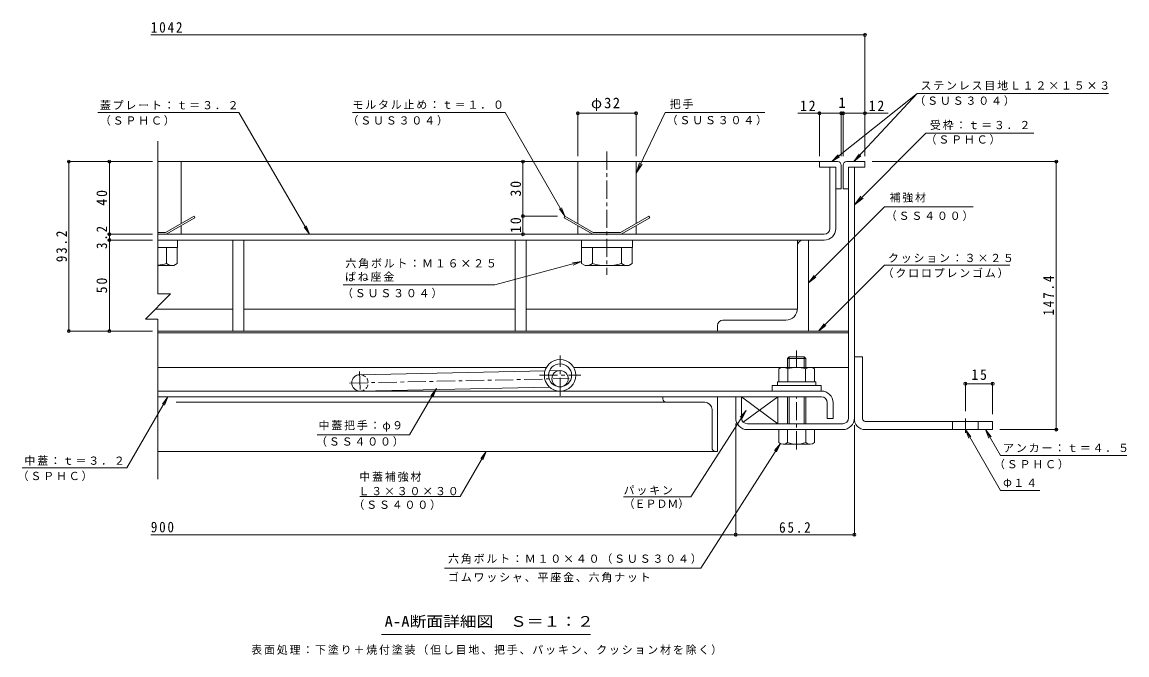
# Model space of a CAD drawing. Units: millimetres at full size. Extents: x -524 to 522, y -392 to 354.
# Drawn here: x -85 to 522, y 6 to 354 of the extents above; entities that cross this region are included whole.
import ezdxf
from ezdxf.enums import TextEntityAlignment as Align

# ---------------------------------------------------------------- set-up
doc = ezdxf.new("R2010")
doc.units = ezdxf.units.MM
doc.header["$LTSCALE"] = 2
doc.header["$PDMODE"] = 32
doc.header["$PDSIZE"] = 1.6
doc.linetypes.add('CHAIN1', pattern=[8, 5, -1, 1, -1])
doc.linetypes.add('DASHED1', pattern=[1.8, 1.2, -0.6])
for name, color, linetype, lineweight in [('D-1', 2, 'Continuous', 18), ('D-2', 3, 'Continuous', 18), ('D-3', 4, 'Continuous', 18), ('D-5', 7, 'Continuous', 18), ('D-6', 6, 'Continuous', 18), ('D-7', 5, 'Continuous', 9), ('D-8', 5, 'Continuous', 9), ('D-9', 134, 'Continuous', 9), ('D-A', 3, 'Continuous', 18), ('D-B', 6, 'Continuous', 18), ('D-C', 2, 'Continuous', 18), ('D-E', 3, 'Continuous', 18), ('D-F', 7, 'Continuous', 18)]:
    doc.layers.add(name, color=color, linetype=linetype, lineweight=lineweight)
doc.styles.add('ＭＳ ゴシック', font='')
doc.styles.get('ＭＳ ゴシック').set_extended_font_data('MS Gothic')

msp = doc.modelspace()

# ---------------------------------------------------------------- linework, layer by layer
at = {"layer": 'D-1'}
for p, q in [((369.289, 136.048), (369.289, 274.048)), ((372.489, 274.048), (369.289, 274.048)), ((372.489, 136.048), (372.489, 274.048)), ((310.489, 136.048), (310.489, 147.648)), ((366.089, 132.848), (313.689, 132.848)), ((313.689, 129.648), (335.789, 129.648)), ((366.089, 129.648), (345.789, 129.648))]:
    msp.add_line(p, q, dxfattribs=at)
msp.add_lwpolyline([(307.289, 136.048), (307.289, 147.648), (310.489, 147.648)], dxfattribs=at)
for centre, radius, start, end in [((313.689, 136.048), 6.4, 180, 270), ((313.689, 136.048), 3.2, 180, 270), ((366.089, 136.048), 3.2, 270, 0), ((366.089, 136.048), 6.4, 270, 0)]:
    msp.add_arc(centre, radius, start, end, dxfattribs=at)
at = {"layer": 'D-2'}
for p, q in [((359.089, 240.248), (359.089, 274.048)), ((362.289, 274.048), (359.089, 274.048)), ((362.289, 240.248), (362.289, 274.048)), ((355.889, 237.048), (-10.235, 237.048)), ((-10.235, 233.848), (355.889, 233.848))]:
    msp.add_line(p, q, dxfattribs=at)
at = {"layer": 'D-2', "linetype": 'CHAIN1'}
for p, q in [((210.789, 148.149), (210.789, 170.345)), ((199.441, 159.498), (222.137, 159.498))]:
    msp.add_line(p, q, dxfattribs=at)
at = {"layer": 'D-2'}
for radius in [8.65, 6.35]:
    msp.add_circle((210.789, 159.498), radius, dxfattribs=at)
for radius in [6.4, 3.2]:
    msp.add_arc((355.889, 240.248), radius, 270, 0, dxfattribs=at)
at = {"layer": 'D-3'}
for p, q in [((353.289, 277.048), (-10.235, 277.048)), ((353.289, 277.048), (353.289, 274.048)), ((363.289, 277.048), (353.289, 277.048)), ((353.289, 274.048), (362.289, 274.048)), ((362.289, 274.048), (362.289, 262.048)), ((365.289, 275.048), (365.289, 262.048)), ((366.289, 275.048), (366.289, 262.048)), ((368.289, 277.048), (378.289, 277.048)), ((378.289, 274.048), (369.289, 274.048)), ((369.289, 262.048), (369.289, 274.048)), ((378.289, 277.048), (378.289, 274.048)), ((362.289, 262.048), (365.289, 262.048)), ((369.289, 262.048), (366.289, 262.048)), ((9.627, 247.048), (-5.961, 238.048)), ((213.45, 247.048), (212.95, 246.182)), ((212.95, 246.182), (228.771, 237.048)), ((213.45, 247.048), (229.039, 238.048)), ((259.627, 247.048), (244.039, 238.048)), ((260.127, 246.182), (244.307, 237.048)), ((259.627, 247.048), (260.127, 246.182)), ((-5.961, 238.048), (-10.235, 238.048)), ((-10.235, 237.048), (-5.693, 237.048)), ((228.771, 237.048), (244.307, 237.048)), ((244.039, 238.048), (229.039, 238.048))]:
    msp.add_line(p, q, dxfattribs=at)
msp.add_lwpolyline([(9.627, 247.048), (10.127, 246.182), (-5.693, 237.048)], dxfattribs=at)
for centre, start, end in [((363.289, 275.048), 0, 90), ((368.289, 275.048), 90, 180)]:
    msp.add_arc(centre, 2, start, end, dxfattribs=at)
at = {"layer": 'D-5'}
for p, q in [((406.999, 314.527), (360.071, 277.048)), ((406.999, 314.527), (372.295, 277.048)), ((406.999, 314.527), (512.167, 314.527)), ((-43.157, 303.998), (34.279, 303.998)), ((73.138, 237.048), (34.279, 303.998)), ((96.783, 303.998), (180.57, 303.998)), ((268.621, 303.998), (252.539, 270.581)), ((323.272, 303.998), (268.621, 303.998)), ((411.768, 292.656), (372.489, 253.242)), ((411.768, 292.656), (471.036, 292.656)), ((360.072, 277.048), (363.538, 280.652)), ((360.072, 277.048), (364.353, 279.632)), ((372.295, 277.048), (375.184, 281.128)), ((372.295, 277.048), (376.142, 280.242)), ((252.539, 270.581), (254.413, 276.28)), ((252.539, 270.581), (255.824, 275.601)), ((372.489, 253.242), (376.133, 258.008)), ((372.489, 253.242), (377.243, 256.903)), ((213.45, 247.048), (211.537, 251.667)), ((437.789, 252.199), (389.077, 252.199)), ((73.138, 237.048), (70.085, 241.008)), ((73.138, 237.048), (71.214, 241.663)), ((222.639, 222.021), (217.682, 221.368)), ((389.077, 220.047), (352.879, 183.848)), ((389.077, 220.047), (457.985, 220.047)), ((347.289, 210.411), (351.256, 213.454)), ((174.923, 209.235), (91.526, 209.235)), ((352.879, 183.848), (355.923, 187.815)), ((352.879, 183.848), (356.846, 186.892)), ((142.792, 152.178), (139.739, 148.218)), ((142.792, 152.178), (140.868, 147.563)), ((-4.678, 147.648), (-6.602, 143.033)), ((282.641, 92.623), (312.986, 140.244)), ((312.986, 140.244), (309.772, 136.414)), ((312.986, 140.244), (310.873, 135.713)), ((433.489, 129.648), (435.403, 125.028)), ((433.489, 129.648), (436.533, 125.681)), ((433.489, 129.648), (452.771, 96.25)), ((444.549, 129.648), (452.771, 115.406)), ((444.549, 129.648), (446.462, 125.028)), ((444.549, 129.648), (447.593, 125.681)), ((288.197, 53.422), (331.88, 121.973)), ((331.88, 121.973), (328.665, 118.143)), ((331.88, 121.973), (329.766, 117.441)), ((155.849, 92.858), (170.237, 117.648)), ((170.237, 117.648), (167.184, 113.688)), ((170.237, 117.648), (168.313, 113.033)), ((452.771, 115.406), (522.259, 115.406)), ((100.724, 92.858), (155.849, 92.858)), ((245.728, 92.623), (282.641, 92.623)), ((452.771, 96.25), (474.382, 96.25)), ((147.223, 53.422), (288.197, 53.422)), ((227.592, 16.979), (112.592, 16.979))]:
    msp.add_line(p, q, dxfattribs=at)
for points in [[(180.57, 303.998), (213.45, 247.048), (210.406, 251.015)], [(389.077, 252.199), (347.289, 210.411), (350.333, 214.377)], [(174.923, 209.235), (222.639, 222.021), (218.019, 220.107)], [(77.313, 126.795), (128.059, 126.795), (142.792, 152.178)], [(-84.837, 108.685), (-27.293, 108.685), (-4.678, 147.648), (-7.731, 143.688)]]:
    msp.add_lwpolyline(points, dxfattribs=at)
at = {"layer": 'D-6'}
for p, q in [((369.289, 255.847), (369.289, 252.847)), ((-10.235, 183.848), (369.289, 183.848)), ((-10.235, 182.848), (369.289, 182.848)), ((203.313, 163.849), (-10.235, 163.849)), ((100.695, 159.846), (202.501, 161.975)), ((204.964, 162.027), (210.695, 162.147)), ((218.265, 163.849), (332.289, 163.849)), ((349.289, 163.849), (369.289, 163.849)), ((100.883, 150.849), (205.049, 153.026)), ((210.789, 153.147), (210.883, 153.149)), ((310.489, 147.648), (310.489, 136.048)), ((311.393, 133.819), (330.489, 147.648))]:
    msp.add_line(p, q, dxfattribs=at)
at = {"layer": 'D-6', "linetype": 'CHAIN1'}
for p, q in [((100.657, 161.648), (100.908, 149.673)), ((95.086, 155.229), (215.845, 157.754))]:
    msp.add_line(p, q, dxfattribs=at)
at = {"layer": 'D-6'}
msp.add_lwpolyline([(313.689, 132.848), (330.489, 132.848), (330.489, 147.648), (310.489, 147.648), (330.489, 132.848)], dxfattribs=at)
msp.add_circle((210.789, 157.648), 4.5, dxfattribs=at)
msp.add_arc((100.789, 155.348), 4.5, 90, 270, dxfattribs=at)
at = {"layer": 'D-6', "linetype": 'DASHED1'}
msp.add_arc((100.789, 155.348), 4.5, 270, 90, dxfattribs=at)
at = {"layer": 'D-7', "linetype": 'CHAIN1'}
for p, q in [((340.789, 163.848), (340.789, 173.18)), ((340.789, 118.77), (340.789, 147.648))]:
    msp.add_line(p, q, dxfattribs=at)
at = {"layer": 'D-7'}
for p, q in [((336.601, 169.648), (335.789, 168.836)), ((345.789, 168.836), (335.789, 168.836)), ((335.789, 163.848), (335.789, 168.836)), ((344.977, 169.648), (336.601, 169.648)), ((336.601, 163.848), (336.601, 169.648)), ((344.977, 169.648), (345.789, 168.836)), ((344.977, 163.848), (344.977, 169.648)), ((345.789, 168.836), (345.789, 164.148)), ((345.789, 168.836), (345.789, 163.848)), ((335.789, 147.648), (335.789, 132.848)), ((336.601, 132.848), (336.601, 147.648)), ((344.977, 132.848), (344.977, 147.648)), ((345.789, 147.648), (345.789, 132.848)), ((350.589, 129.648), (330.989, 129.648)), ((330.989, 122.542), (330.989, 129.648)), ((335.789, 129.648), (335.789, 122.542)), ((345.789, 129.648), (345.789, 122.542)), ((350.589, 122.542), (350.589, 129.648)), ((348.189, 121.647), (333.389, 121.647))]:
    msp.add_line(p, q, dxfattribs=at)
at = {"layer": 'D-7', "color": 2, "lineweight": 18}
for p, q in [((330.974, 163.088), (332.289, 163.848)), ((330.974, 163.088), (330.974, 155.848)), ((349.289, 163.848), (332.289, 163.848)), ((335.882, 163.088), (335.882, 155.848)), ((345.697, 163.088), (345.697, 155.848))]:
    msp.add_line(p, q, dxfattribs=at)
at = {"layer": 'D-7', "color": 134}
for p, q in [((327.289, 153.848), (327.289, 150.848)), ((327.289, 153.848), (354.289, 153.848)), ((354.289, 153.848), (354.289, 150.848)), ((327.289, 150.848), (354.289, 150.848))]:
    msp.add_line(p, q, dxfattribs=at)
at = {"layer": 'D-7', "color": 6, "lineweight": 18}
for p, q in [((330.289, 155.848), (330.289, 153.848)), ((330.289, 153.848), (351.289, 153.848))]:
    msp.add_line(p, q, dxfattribs=at)
at = {"layer": 'D-7', "color": 2, "lineweight": 18}
msp.add_lwpolyline([(349.289, 163.848), (350.604, 163.088), (350.604, 155.848), (330.974, 155.848)], dxfattribs=at)
at = {"layer": 'D-7', "color": 6, "lineweight": 18}
msp.add_lwpolyline([(330.289, 155.848), (351.289, 155.848), (351.289, 153.848)], dxfattribs=at)
at = {"layer": 'D-7', "color": 2, "lineweight": 18}
for centre, radius, start, end in [((333.871, 158.071), 5.793, 94.38438, 120), ((333.275, 159.008), 4.842, 57.42749, 88.18784), ((340.789, 147.607), 16.241, 72.41188, 107.5881), ((348.303, 159.008), 4.842, 91.81215, 122.57249), ((347.707, 158.071), 5.793, 59.99998, 85.6156)]:
    msp.add_arc(centre, radius, start, end, dxfattribs=at)
at = {"layer": 'D-7'}
for centre, radius, start, end in [((333.389, 125.313), 3.666, 229.1022, 310.89809), ((340.789, 136.063), 14.416, 249.70546, 290.29454), ((348.189, 125.313), 3.666, 229.10191, 310.8978)]:
    msp.add_arc(centre, radius, start, end, dxfattribs=at)
at = {"layer": 'D-8'}
for p, q in [((347.289, 233.848), (-10.235, 233.848)), ((347.289, 183.848), (347.289, 233.848)), ((-10.235, 183.848), (347.289, 183.848))]:
    msp.add_line(p, q, dxfattribs=at)
at = {"layer": 'D-9'}
for p, q in [((341.289, 230.848), (341.289, 196.348)), ((347.289, 183.848), (347.289, 233.848)), ((-5.461, 220.945), (-5.461, 229.848)), ((0.439, 229.848), (0.439, 220.974)), ((222.639, 229.848), (222.639, 220.974)), ((228.539, 220.945), (228.539, 229.848)), ((244.539, 220.945), (244.539, 229.848)), ((250.439, 229.848), (250.439, 220.945)), ((-10.235, 219.848), (-1.511, 219.848)), ((-1.469, 219.872), (0.439, 220.974)), ((224.547, 219.872), (222.639, 220.974)), ((248.539, 219.848), (224.589, 219.848)), ((248.539, 219.848), (250.439, 220.945)), ((334.789, 189.848), (300.289, 189.848)), ((297.289, 186.848), (297.289, 183.848)), ((297.289, 183.848), (347.289, 183.848))]:
    msp.add_line(p, q, dxfattribs=at)
for centre, radius, start, end in [((344.289, 230.848), 3, 90, 180), ((-13.461, 249.568), 29.72, 276.2321, 285.61554), ((-1.719, 226.75), 6.906, 237.18906, 272.13945), ((224.797, 226.75), 6.906, 267.86055, 302.81094), ((236.539, 249.568), 29.72, 254.38446, 285.61554), ((248.281, 226.75), 6.906, 237.18906, 272.13945), ((334.789, 196.348), 6.5, 270, 0), ((300.289, 186.848), 3, 90, 180)]:
    msp.add_arc(centre, radius, start, end, dxfattribs=at)
at = {"layer": 'D-A'}
for p, q in [((354.389, 150.848), (-10.235, 150.848)), ((-10.235, 147.648), (354.389, 147.648)), ((357.589, 144.448), (357.589, 135.848)), ((360.789, 144.448), (360.789, 135.848)), ((357.589, 135.848), (360.789, 135.848))]:
    msp.add_line(p, q, dxfattribs=at)
for radius in [6.4, 3.2]:
    msp.add_arc((354.389, 144.448), radius, 0, 90, dxfattribs=at)
at = {"layer": 'D-B', "color": 4}
for p, q in [((-10.235, 233.848), (30.956, 233.848)), ((30.956, 233.848), (30.956, 195.848)), ((36.956, 195.848), (36.956, 233.848)), ((186.122, 233.848), (36.956, 233.848)), ((186.122, 195.848), (186.122, 233.848)), ((192.122, 233.848), (192.122, 195.848)), ((341.289, 233.848), (192.122, 233.848)), ((341.289, 195.848), (341.289, 233.848)), ((-11.734, 195.848), (30.956, 195.848)), ((186.122, 195.848), (36.956, 195.848)), ((192.122, 195.848), (341.289, 195.848))]:
    msp.add_line(p, q, dxfattribs=at)
at = {"layer": 'D-B'}
for p, q in [((267.289, 147.648), (-0.248, 147.648)), ((267.289, 147.648), (297.289, 147.648)), ((267.289, 146.648), (267.289, 147.648)), ((297.289, 147.648), (297.289, 117.648)), ((269.289, 144.648), (-0.248, 144.648)), ((269.289, 144.648), (290.289, 144.648)), ((294.289, 119.648), (294.289, 140.648)), ((296.289, 117.648), (-10.235, 117.648)), ((296.289, 117.648), (297.289, 117.648))]:
    msp.add_line(p, q, dxfattribs=at)
for centre, radius, start, end in [((269.289, 146.648), 2, 180, 270), ((290.289, 140.648), 4, 0, 90), ((296.289, 119.648), 2, 180, 270)]:
    msp.add_arc(centre, radius, start, end, dxfattribs=at)
at = {"layer": 'D-C', "linetype": 'CHAIN1'}
msp.add_line((236.539, 282.583), (236.539, 214.722), dxfattribs=at)
at = {"layer": 'D-C'}
for p, q in [((2.539, 277.048), (-10.235, 277.048)), ((2.539, 242.956), (2.539, 277.048)), ((220.539, 277.048), (252.539, 277.048)), ((220.539, 242.956), (220.539, 277.048)), ((252.539, 242.956), (252.539, 277.048)), ((-10.235, 237.048), (2.539, 237.048)), ((2.539, 237.048), (2.539, 241.801)), ((220.539, 237.048), (220.539, 241.801)), ((252.539, 237.048), (220.539, 237.048)), ((252.539, 237.048), (252.539, 241.801)), ((30.956, 233.848), (36.956, 233.848)), ((36.956, 233.848), (36.956, 183.848)), ((192.122, 233.848), (186.122, 233.848)), ((186.122, 233.848), (186.122, 183.848))]:
    msp.add_line(p, q, dxfattribs=at)
at = {"layer": 'D-C', "color": 134, "lineweight": 9}
for p, q in [((0.539, 233.848), (-10.235, 233.848)), ((0.539, 233.848), (0.539, 229.848)), ((222.539, 233.848), (250.539, 233.848)), ((250.539, 233.848), (250.539, 229.848)), ((0.539, 229.848), (-10.235, 229.848))]:
    msp.add_line(p, q, dxfattribs=at)
at = {"layer": 'D-C'}
for points in [[(36.956, 183.848), (30.956, 183.848), (30.956, 233.848)], [(186.122, 183.848), (192.122, 183.848), (192.122, 233.848)]]:
    msp.add_lwpolyline(points, dxfattribs=at)
at = {"layer": 'D-C', "color": 134, "lineweight": 9}
msp.add_lwpolyline([(222.539, 233.848), (222.539, 229.848), (250.539, 229.848)], dxfattribs=at)
at = {"layer": 'D-E'}
for p, q in [((372.489, 169.649), (372.489, 136.048)), ((372.489, 169.649), (376.989, 169.649)), ((376.989, 135.648), (376.989, 169.649)), ((378.489, 134.148), (448.489, 134.148)), ((426.489, 129.647), (426.489, 134.147)), ((440.489, 129.648), (440.489, 134.148)), ((448.489, 134.148), (448.489, 129.648)), ((448.489, 129.648), (378.489, 129.648))]:
    msp.add_line(p, q, dxfattribs=at)
at = {"layer": 'D-E', "linetype": 'CHAIN1'}
msp.add_line((433.489, 127.901), (433.489, 135.79), dxfattribs=at)
at = {"layer": 'D-E'}
for radius, start in [(6, 176.17647), (1.5, 180.00027)]:
    msp.add_arc((378.489, 135.648), radius, start, 270, dxfattribs=at)
at = {"layer": 'D-F'}
for p, q in [((378.289, 346.645), (-14.092, 346.645)), ((378.289, 280.048), (378.289, 347.645)), ((220.539, 280.048), (220.539, 304.572)), ((220.539, 303.572), (252.539, 303.572)), ((252.539, 280.048), (252.539, 304.572)), ((341.376, 303.573), (365.289, 303.573)), ((353.289, 280.048), (353.289, 304.573)), ((365.289, 280.048), (365.289, 304.573)), ((365.289, 303.573), (366.289, 303.573)), ((366.289, 280.048), (366.289, 304.573)), ((366.289, 303.573), (391.159, 303.573)), ((-10.235, 288.2), (-10.235, 204.229)), ((-13.235, 277.048), (-59.744, 277.048)), ((-59.144, 183.848), (-59.144, 277.048)), ((-36.857, 237.048), (-36.857, 277.048)), ((190.397, 247.048), (190.397, 277.048)), ((484.015, 277.048), (382.289, 277.048)), ((483.415, 129.648), (483.415, 277.048)), ((189.797, 247.048), (209.45, 247.048)), ((190.397, 237.048), (190.397, 247.048)), ((-13.235, 237.048), (-37.857, 237.048)), ((-36.857, 233.848), (-36.857, 237.048)), ((-13.235, 233.848), (-37.857, 233.848)), ((-36.857, 183.848), (-36.857, 233.848)), ((-10.235, 190.466), (-17.116, 190.466)), ((-10.235, 190.466), (-10.235, 102.34)), ((-59.744, 183.848), (-13.235, 183.848)), ((433.489, 155.498), (433.489, 139.79)), ((433.489, 154.898), (448.489, 154.898)), ((448.489, 155.498), (448.489, 138.148)), ((307.288, 133.047), (307.288, 70.868)), ((372.489, 71.268), (372.489, 132.048)), ((484.015, 129.648), (452.489, 129.648)), ((307.288, 71.868), (-14.092, 71.868)), ((307.288, 71.868), (372.489, 71.868))]:
    msp.add_line(p, q, dxfattribs=at)
msp.add_lwpolyline([(-10.235, 204.229), (-3.353, 204.229), (-17.116, 190.466)], dxfattribs=at)
for p in [(378.289, 346.645), (220.539, 303.572), (252.539, 303.572), (353.289, 303.573), (365.289, 303.573), (366.289, 303.573), (378.289, 303.573), (-59.144, 277.048), (-36.857, 277.048), (190.397, 277.048), (483.415, 277.048), (190.397, 247.048), (-36.857, 237.048), (190.397, 237.048), (-36.857, 233.848), (-59.144, 183.848), (-36.857, 183.848), (433.489, 154.898), (448.489, 154.898), (483.415, 129.648), (307.288, 71.868), (372.489, 71.868)]:
    msp.add_point(p, dxfattribs=at)

# ---------------------------------------------------------------- texts
at = {"layer": 'D-5', "style": 'ＭＳ ゴシック'}
msp.add_text('（ＥＰＤＭ）', height=4.399, dxfattribs=at).set_placement((245.728, 85.311), align=Align.BOTTOM_LEFT)
at = {"layer": 'D-5', "color": 2, "style": 'ＭＳ ゴシック', "width": 1.15}
msp.add_text('A-A断面詳細図\u3000Ｓ＝１：２', height=5.865, dxfattribs=at).set_placement((114.342, 19.479), align=Align.BOTTOM_LEFT)
at = {"layer": 'D-5', "char_height": 4.399, "attachment_point": 7, "style": 'ＭＳ ゴシック'}
for s, insert in [('\\T1.17;ステンレス目地Ｌ１２×１５×３', (408.837, 316.161)), ('\\T1.17;蓋プレート：ｔ＝３．２', (-42.091, 305.508)), ('\\T1.17;モルタル止め：ｔ＝１．０', (96.704, 305.799)), ('\\T1.17;把手', (271.04, 305.966)), ('\\T1.17;（ＳＵＳ３０４）', (405.47, 307.673)), ('\\T1.17;（ＳＰＨＣ）', (-42.091, 296.775)), ('\\T1.17;（ＳＵＳ３０４）', (93.992, 296.817)), ('\\T1.17;（ＳＵＳ３０４）', (269.358, 296.985)), ('\\T1.17;受枠：ｔ＝３．２', (414.068, 294.368)), ('\\T1.17;（ＳＰＨＣ）', (411.636, 286.339)), ('\\T1.17;補強材', (391.829, 254.494)), ('\\T1.17;（ＳＳ４００）', (389.789, 244.39)), ('\\T1.17;クッション：３×２５', (390.988, 221.312)), ('\\T1.17;六角ボルト：Ｍ１６×２５', (92.832, 218.306)), ('\\T1.17;（クロロプレンゴム）', (388.024, 212.892)), ('\\T1.17;ばね座金', (92.622, 210.962)), ('\\T1.17;（ＳＵＳ３０４）', (90.97, 201.85)), ('\\T1.17;中蓋把手：φ９', (78.056, 128.572)), ('\\T1.17;（ＳＳ４００）', (76.728, 120.264)), ('\\T1.17;アンカー：ｔ＝４．５', (454.232, 117.11)), ('\\T1.17;中蓋：ｔ＝３．２', (-83.55, 109.824)), ('\\T1.17;（ＳＰＨＣ）', (449.236, 107.789)), ('\\T1.17;（ＳＰＨＣ）', (-87.286, 101.311)), ('\\T1.17;中蓋補強材', (100.467, 100.958)), ('\\T1.17;Ｌ３×３０×３０', (99.997, 93.52)), ('\\T1.17;パッキン', (245.728, 93.588)), ('\\T1.17;Φ１４', (454.232, 97.954)), ('\\T1.17;（ＳＳ４００）', (97.229, 85.493)), ('\\T1.17;六角ボルト：Ｍ１０×４０（ＳＵＳ３０４）', (149.251, 55.826)), ('\\T1.17;ゴムワッシャ、平座金、六角ナット', (149.251, 45.661)), ('\\T1.17;表面処理：下塗り＋焼付塗装（但し目地、把手、パッキン、クッション材を除く）', (41.092, 5.753))]:
    msp.add_mtext(s, dxfattribs=dict(at, insert=insert))
at = {"layer": 'D-F', "color": 2, "style": 'ＭＳ ゴシック'}
msp.add_text('1', height=5.865, dxfattribs=at).set_placement((363.789, 304.772), align=Align.BOTTOM_LEFT)
at = {"layer": 'D-F', "color": 2, "char_height": 5.865, "attachment_point": 7, "style": 'ＭＳ ゴシック'}
for s, insert in [('\\T1.28;\\W0.9;1042', (-14.092, 347.845)), ('\\T1.19;φ32', (227.789, 304.772)), ('\\T1.27;\\W0.95;12', (342.597, 304.772)), ('\\T1.27;\\W0.95;12', (380.345, 304.772)), ('\\T1.27;\\W0.95;15', (436.739, 156.898)), ('\\T1.27;\\W0.9;900', (-14.092, 73.068)), ('\\T1.28;\\W0.9;65.2', (331.139, 72.868))]:
    msp.add_mtext(s, dxfattribs=dict(at, insert=insert))
at = {"layer": 'D-F', "color": 2, "char_height": 5.865, "attachment_point": 7, "rotation": 90, "style": 'ＭＳ ゴシック'}
for s, insert in [('\\T1.27;\\W0.95;30', (189.397, 257.798)), ('\\T1.27;\\W0.95;40', (-38.057, 252.798)), ('\\T1.27;\\W0.95;10', (189.397, 237.798)), ('\\T1.28;\\W0.9;93.2', (-60.144, 221.698)), ('\\T1.27;\\W0.9;3.2', (-38.057, 228.948)), ('\\T1.27;\\W0.95;50', (-38.057, 204.598)), ('\\T1.28;\\W0.9;147.4', (482.215, 192.348))]:
    msp.add_mtext(s, dxfattribs=dict(at, insert=insert))

doc.saveas('drawing.dxf')
